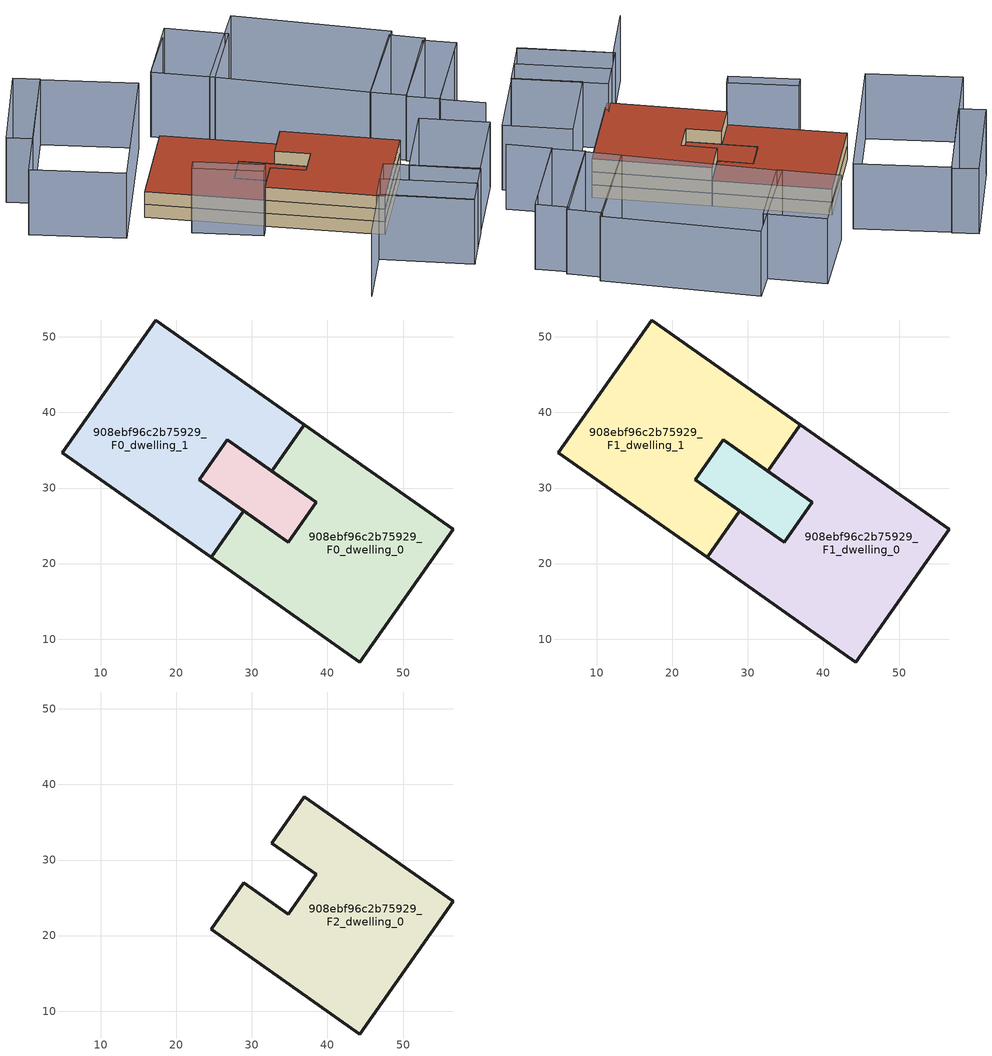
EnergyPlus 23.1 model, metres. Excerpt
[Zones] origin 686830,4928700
908ebf96c2b75929_F0_dwelling_0
 floor ground (EU_floor_Construction): 56.64,24.55 44.28,6.98 24.6,20.82 28.92,26.97 34.83,22.82 38.53,28.09 32.63,32.24 36.95,38.39 z0
 wall outside (EU_wall_Construction): 56.64,24.55 36.95,38.39 32.63,32.24 38.53,28.09 34.83,22.82 28.92,26.97 24.6,20.82 44.28,6.98 56.64,24.55 z0:3
908ebf96c2b75929_F0_dwelling_1
 floor ground (EU_floor_Construction): 36.95,38.39 32.63,32.24 26.72,36.39 23.01,31.12 28.92,26.97 24.6,20.82 4.91,34.66 17.26,52.24 z0
 wall outside (EU_wall_Construction): 17.26,52.24 4.91,34.66 24.6,20.82 28.92,26.97 23.01,31.12 26.72,36.39 32.63,32.24 36.95,38.39 17.26,52.24 z0:3
908ebf96c2b75929_F0_circulation
 floor ground (EU_floor_Construction): 38.53,28.09 34.83,22.82 23.01,31.12 26.72,36.39 z0
 wall outside (EU_wall_Construction): 26.72,36.39 23.01,31.12 34.83,22.82 38.53,28.09 26.72,36.39 z0:3
908ebf96c2b75929_F1_dwelling_0
 floor to 908ebf96c2b75929_F0_dwelling_0 (EU_floor_Construction): 56.64,24.55 44.28,6.98 24.6,20.82 28.92,26.97 34.83,22.82 38.53,28.09 32.63,32.24 36.95,38.39 z3
 wall outside (EU_wall_Construction): 56.64,24.55 36.95,38.39 32.63,32.24 38.53,28.09 34.83,22.82 28.92,26.97 24.6,20.82 44.28,6.98 56.64,24.55 z3:6
908ebf96c2b75929_F1_dwelling_1
 floor to 908ebf96c2b75929_F0_dwelling_1 (EU_floor_Construction): 36.95,38.39 32.63,32.24 26.72,36.39 23.01,31.12 28.92,26.97 24.6,20.82 4.91,34.66 17.26,52.24 z3
 wall outside (EU_wall_Construction): 17.26,52.24 4.91,34.66 24.6,20.82 28.92,26.97 23.01,31.12 26.72,36.39 32.63,32.24 36.95,38.39 17.26,52.24 z3:6
 roof outside (EU_roof_Construction): 28.92,26.97 23.01,31.12 26.72,36.39 32.63,32.24 36.95,38.39 17.26,52.24 4.91,34.66 24.6,20.82 z6
908ebf96c2b75929_F1_circulation
 floor to 908ebf96c2b75929_F0_circulation (EU_floor_Construction): 38.53,28.09 34.83,22.82 23.01,31.12 26.72,36.39 z3
 wall outside (EU_wall_Construction): 26.72,36.39 23.01,31.12 34.83,22.82 38.53,28.09 26.72,36.39 z3:6
 roof outside (EU_roof_Construction): 34.83,22.82 38.53,28.09 26.72,36.39 23.01,31.12 z6
908ebf96c2b75929_F2_dwelling_0
 floor to 908ebf96c2b75929_F1_dwelling_0 (EU_floor_Construction): 56.64,24.55 44.28,6.98 24.6,20.82 28.92,26.97 34.83,22.82 38.53,28.09 32.63,32.24 36.95,38.39 z6
 wall outside (EU_wall_Construction): 56.64,24.55 36.95,38.39 32.63,32.24 38.53,28.09 34.83,22.82 28.92,26.97 24.6,20.82 44.28,6.98 56.64,24.55 z6:9
 roof outside (EU_roof_Construction): 44.28,6.98 56.64,24.55 36.95,38.39 32.63,32.24 38.53,28.09 34.83,22.82 28.92,26.97 24.6,20.82 z9
shading: 28.07,72.01 20.28,61.65 / 31.31,-12.59 38.97,-0.64 / 38.97,-0.64 55.09,-10.98 / 73.71,20.66 66.26,26.07 / 66.26,26.07 79.01,43.6 / -18.54,39.33 -0.8,68.76 / -0.8,68.76 15.91,58.68 / 15.91,58.68 -1.82,29.26 / -1.82,29.26 -18.54,39.33 / 55.3,34.77 29.58,54.51 / 29.58,54.51 43.94,73.23 / 43.94,73.23 69.66,53.49 / 69.66,53.49 55.3,34.77 / -0.67,68.97 -12.22,49.51 / -12.22,49.51 -16.92,52.29 / -16.92,52.29 -5.37,71.76 / -5.37,71.76 -0.67,68.97 / 40.44,67.33 30.52,53.79 / 30.52,53.79 20.05,61.45 / 20.05,61.45 29.97,75 / 29.97,75 40.44,67.33 / 41.86,4.63 58.33,-5.91 / 58.33,-5.91 54.99,-11.14 / 54.99,-11.14 38.51,-0.59 / 38.51,-0.59 41.86,4.63 / 58.33,-5.91 41.96,4.57 / 41.96,4.57 45.05,9.4 / 45.05,9.4 61.43,-1.08 / 61.43,-1.08 58.33,-5.91 / 11.85,27.24 24.1,19.7 / 24.1,19.7 22.79,17.57 / 22.79,17.57 10.54,25.11 / 10.54,25.11 11.85,27.24 / 71.13,13.77 61.25,-1.35 / 61.25,-1.35 49.39,6.4 / 49.39,6.4 59.27,21.52 / 59.27,21.52 71.13,13.77 / 60.93,30.2 73.48,47.61 / 73.48,47.61 79.01,43.62 / 79.01,43.62 66.46,26.22 / 66.46,26.22 60.93,30.2 / 55.19,34.76 68.52,52.52 / 68.52,52.52 74.37,48.13 / 74.37,48.13 61.05,30.37 / 61.05,30.37 55.19,34.76 z0:15
[Building]
EU S2 Campaign: North Axis=0; Terrain=City; Solar Distribution=FullExterior
[Site:Location]
Bologna: Latitude=44.5; Longitude=11.25; Time Zone=1; Elevation=37
[SizingPeriod:WeatherFileDays]
AnnualSizingPeriod: Begin Month=1; Begin Day of Month=1; End Month=12; End Day of Month=31; Day of Week for Start Day=Monday; Use Weather File Daylight Saving Period=No; Use Weather File Rain and Snow Indicators=No
[MATERIAL]
EU_InternalMass_Material: Roughness=MediumRough; Thickness=0.1; Conductivity=1; Density=1800; Specific Heat=900; Thermal Absorptance=0.9; Solar Absorptance=0.7; Visible Absorptance=0.7
[MATERIAL:NOMASS] Roughness=MediumRough; Thermal Absorptance=0.9; Solar Absorptance=0.7; Visible Absorptance=0.7
Name | Thermal Resistance
EU_wall_NoMass | 0.937881
EU_roof_NoMass | 0.548572
EU_floor_NoMass | 0.71348
[CONSTRUCTION]
EU_wall_Construction: EU_wall_NoMass
EU_roof_Construction: EU_roof_NoMass
EU_floor_Construction: EU_floor_NoMass
EU_InternalMass_Construction: EU_InternalMass_Material
[ZONE] Type=1; Multiplier=1; Ceiling Height=autocalculate; Floor Area=autocalculate; Part of Total Floor Area=Yes
Name | Volume
908ebf96c2b75929_F0_dwelling_0; 908ebf96c2b75929_F1_dwelling_0; 908ebf96c2b75929_F2_dwelling_0; 908ebf96c2b75929_F0_dwelling_1; 908ebf96c2b75929_F1_dwelling_1 | 1411.68
908ebf96c2b75929_F0_circulation; 908ebf96c2b75929_F1_circulation | 279.232
[INTERNALMASS] Construction=EU_InternalMass_Construction
Name | Zone or ZoneList | Surface Area
908ebf96c2b75929_F0_dwelling_0_EU_InternalMass | 908ebf96c2b75929_F0_dwelling_0 | 470.559
908ebf96c2b75929_F0_dwelling_1_EU_InternalMass | 908ebf96c2b75929_F0_dwelling_1 | 470.559
908ebf96c2b75929_F1_dwelling_0_EU_InternalMass | 908ebf96c2b75929_F1_dwelling_0 | 470.559
908ebf96c2b75929_F1_dwelling_1_EU_InternalMass | 908ebf96c2b75929_F1_dwelling_1 | 470.559
908ebf96c2b75929_F2_dwelling_0_EU_InternalMass | 908ebf96c2b75929_F2_dwelling_0 | 1035.26
[OTHEREQUIPMENT] Fuel Type=Electricity; Design Level Calculation Method=Watts/Area; Power per Zone Floor Area=1; Fraction Latent=0; Fraction Radiant=0; Fraction Lost=0; Carbon Dioxide Generation Rate=0; EndUse Subcategory=EU_Step8_InternalGains
Name | Zone or ZoneList or Space or SpaceList | Schedule
EU_Step8_InternalGain_908ebf96c2b75929_F0_dwelling_0_f000 | 908ebf96c2b75929_F0_dwelling_0 | EU_Step8_GainSchedule_908ebf96c2b75929_F0_dwelling_0_f000
EU_Step8_InternalGain_908ebf96c2b75929_F0_dwelling_1_f000 | 908ebf96c2b75929_F0_dwelling_1 | EU_Step8_GainSchedule_908ebf96c2b75929_F0_dwelling_1_f000
EU_Step8_InternalGain_908ebf96c2b75929_F1_dwelling_0_f000 | 908ebf96c2b75929_F1_dwelling_0 | EU_Step8_GainSchedule_908ebf96c2b75929_F1_dwelling_0_f000
EU_Step8_InternalGain_908ebf96c2b75929_F1_dwelling_1_f000 | 908ebf96c2b75929_F1_dwelling_1 | EU_Step8_GainSchedule_908ebf96c2b75929_F1_dwelling_1_f000
EU_Step8_InternalGain_908ebf96c2b75929_F2_dwelling_0_f000 | 908ebf96c2b75929_F2_dwelling_0 | EU_Step8_GainSchedule_908ebf96c2b75929_F2_dwelling_0_f000
[ZONEINFILTRATION:DESIGNFLOWRATE] Schedule=EU_AlwaysOn; Design Flow Rate Calculation Method=Flow/Area; Flow Rate per Floor Area=0.0005; Constant Term Coefficient=1; Temperature Term Coefficient=0; Velocity Term Coefficient=0; Velocity Squared Term Coefficient=0
Name | Zone or ZoneList or Space or SpaceList
EU_Circulation_Infiltration_908ebf96c2b75929_F0_circulation | 908ebf96c2b75929_F0_circulation
EU_Circulation_Infiltration_908ebf96c2b75929_F1_circulation | 908ebf96c2b75929_F1_circulation
[ZONEVENTILATION:DESIGNFLOWRATE] Schedule=EU_AlwaysOn; Design Flow Rate Calculation Method=AirChanges/Hour; Air Changes per Hour=0.687892; Ventilation Type=Natural; Fan Pressure Rise=0; Fan Total Efficiency=1; Constant Term Coefficient=1; Temperature Term Coefficient=0; Velocity Term Coefficient=0; Velocity Squared Term Coefficient=0; Minimum Indoor Temperature=-100; Maximum Indoor Temperature=100; Delta Temperature=-100; Minimum Outdoor Temperature=-100; Maximum Outdoor Temperature=100; Maximum Wind Speed=40
Name | Zone or ZoneList or Space or SpaceList
EU_ConstantAir_908ebf96c2b75929_F0_dwelling_0 | 908ebf96c2b75929_F0_dwelling_0
EU_ConstantAir_908ebf96c2b75929_F0_dwelling_1 | 908ebf96c2b75929_F0_dwelling_1
EU_ConstantAir_908ebf96c2b75929_F1_dwelling_0 | 908ebf96c2b75929_F1_dwelling_0
EU_ConstantAir_908ebf96c2b75929_F1_dwelling_1 | 908ebf96c2b75929_F1_dwelling_1
EU_ConstantAir_908ebf96c2b75929_F2_dwelling_0 | 908ebf96c2b75929_F2_dwelling_0
[HVACTEMPLATE:THERMOSTAT] Constant Heating Setpoint=20; Constant Cooling Setpoint=50
EU_HeatOnly_908ebf96c2b75929_F0_dwelling_0; EU_HeatOnly_908ebf96c2b75929_F0_dwelling_1; EU_HeatOnly_908ebf96c2b75929_F1_dwelling_0; EU_HeatOnly_908ebf96c2b75929_F1_dwelling_1; EU_HeatOnly_908ebf96c2b75929_F2_dwelling_0
[HVACTEMPLATE:ZONE:IDEALLOADSAIRSYSTEM] System Availability Schedule=EU_AlwaysOn; Maximum Heating Supply Air Temperature=50; Minimum Cooling Supply Air Temperature=13; Maximum Heating Supply Air Humidity Ratio=0.0156; Minimum Cooling Supply Air Humidity Ratio=0.0077; Heating Limit=NoLimit; Cooling Limit=NoLimit; Heating Availability Schedule=EU_AlwaysOn; Cooling Availability Schedule=EU_CoolingOff; Dehumidification Control Type=ConstantSensibleHeatRatio; Cooling Sensible Heat Ratio=0.7; Dehumidification Setpoint=60; Humidification Control Type=None; Humidification Setpoint=30; Outdoor Air Method=None; Outdoor Air Flow Rate per Person=0.00944; Outdoor Air Flow Rate per Zone Floor Area=0; Outdoor Air Flow Rate per Zone=0; Demand Controlled Ventilation Type=None; Outdoor Air Economizer Type=NoEconomizer; Heat Recovery Type=None; Sensible Heat Recovery Effectiveness=0.7; Latent Heat Recovery Effectiveness=0.65
Name | Template Thermostat
908ebf96c2b75929_F0_dwelling_0 | EU_HeatOnly_908ebf96c2b75929_F0_dwelling_0
908ebf96c2b75929_F0_dwelling_1 | EU_HeatOnly_908ebf96c2b75929_F0_dwelling_1
908ebf96c2b75929_F1_dwelling_0 | EU_HeatOnly_908ebf96c2b75929_F1_dwelling_0
908ebf96c2b75929_F1_dwelling_1 | EU_HeatOnly_908ebf96c2b75929_F1_dwelling_1
908ebf96c2b75929_F2_dwelling_0 | EU_HeatOnly_908ebf96c2b75929_F2_dwelling_0
[SIZING:ZONE] Zone Cooling Design Supply Air Temperature Input Method=SupplyAirTemperature; Zone Cooling Design Supply Air Temperature=13; Zone Heating Design Supply Air Temperature Input Method=SupplyAirTemperature; Zone Heating Design Supply Air Temperature=50; Zone Cooling Design Supply Air Humidity Ratio=0.008; Zone Heating Design Supply Air Humidity Ratio=0.008; Cooling Design Air Flow Method=DesignDay; Cooling Design Air Flow Rate=0; Cooling Minimum Air Flow per Zone Floor Area=0.000762; Cooling Minimum Air Flow=0; Cooling Minimum Air Flow Fraction=0.2; Heating Design Air Flow Method=DesignDay; Heating Design Air Flow Rate=0; Heating Maximum Air Flow per Zone Floor Area=0.002032; Heating Maximum Air Flow=0.141576; Heating Maximum Air Flow Fraction=0.3; Account for Dedicated Outdoor Air System=No; Dedicated Outdoor Air System Control Strategy=NeutralSupplyAir; Dedicated Outdoor Air Low Setpoint Temperature for Design=autosize; Dedicated Outdoor Air High Setpoint Temperature for Design=autosize; Zone Load Sizing Method=Sensible Load Only No Latent Load; Zone Latent Cooling Design Supply Air Humidity Ratio Input Method=HumidityRatioDifference; Zone Cooling Design Supply Air Humidity Ratio Difference=0.005; Zone Latent Heating Design Supply Air Humidity Ratio Input Method=HumidityRatioDifference; Zone Humidification Design Supply Air Humidity Ratio Difference=0.005
908ebf96c2b75929_F0_dwelling_0; 908ebf96c2b75929_F0_dwelling_1; 908ebf96c2b75929_F1_dwelling_0; 908ebf96c2b75929_F1_dwelling_1; 908ebf96c2b75929_F2_dwelling_0
[SCHEDULE:CONSTANT]
Name | Hourly Value
EU_AlwaysOn | 1
EU_CoolingOff | 0
[SCHEDULE:FILE] Column Number=1; Rows to Skip at Top=0; Number of Hours of Data=8760; Column Separator=Comma; Interpolate to Timestep=No; Minutes per Item=60; Adjust Schedule for Daylight Savings=Yes
Name | File
EU_Step8_GainSchedule_908ebf96c2b75929_F0_dwelling_0_f000 | ../../schedules/908ebf96c2b75929/908ebf96c2b75929_F0_dwelling_0_f000_gain.csv
EU_Step8_GainSchedule_908ebf96c2b75929_F0_dwelling_1_f000 | ../../schedules/908ebf96c2b75929/908ebf96c2b75929_F0_dwelling_1_f000_gain.csv
EU_Step8_GainSchedule_908ebf96c2b75929_F1_dwelling_0_f000 | ../../schedules/908ebf96c2b75929/908ebf96c2b75929_F1_dwelling_0_f000_gain.csv
EU_Step8_GainSchedule_908ebf96c2b75929_F1_dwelling_1_f000 | ../../schedules/908ebf96c2b75929/908ebf96c2b75929_F1_dwelling_1_f000_gain.csv
EU_Step8_GainSchedule_908ebf96c2b75929_F2_dwelling_0_f000 | ../../schedules/908ebf96c2b75929/908ebf96c2b75929_F2_dwelling_0_f000_gain.csv
